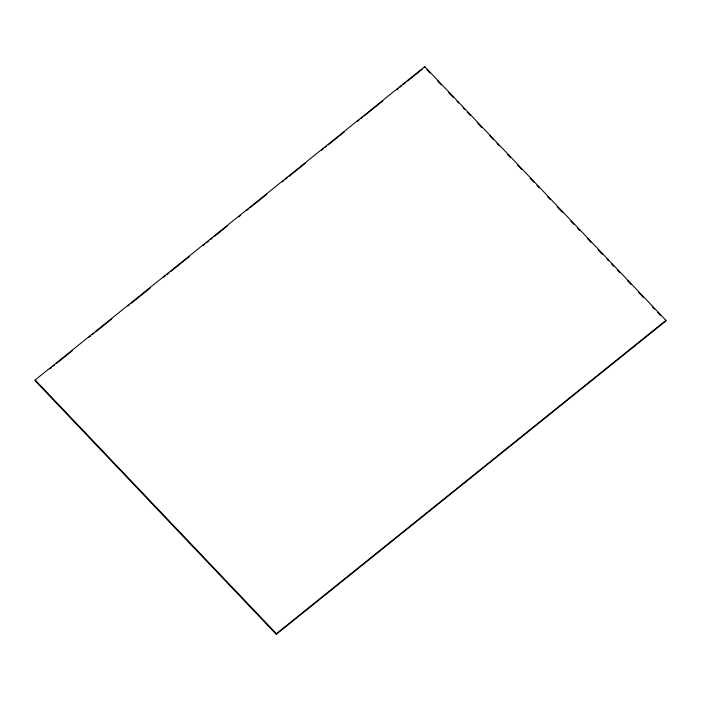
<?xml version="1.0" encoding="UTF-8"?>
<svg xmlns="http://www.w3.org/2000/svg" width="701" height="701" viewBox="0 0 701 701"><rect width="100%" height="100%" fill="white"/><g stroke="black" fill="none" stroke-linecap="round" stroke-linejoin="round"><path stroke-width="1.05" d="M35.164 379.96L35.05 380.669L276.264 634.361L665.836 321.04L665.95 320.331L424.736 66.639L35.164 379.96L276.378 633.66L276.264 634.361M424.622 67.34L424.736 66.639M49.543 369.015L51.243 367.639M52.952 366.272L54.66 364.897M56.36 363.53L72.562 350.5M88.755 337.47L90.464 336.103M92.164 334.727L93.873 333.361M95.573 331.985L111.774 318.964M127.968 305.934L129.676 304.567M131.376 303.191L150.137 288.111M163.771 277.14L165.48 275.765M167.18 274.398L168.888 273.022M170.588 271.655L189.349 256.575M202.983 245.604L204.692 244.228M206.392 242.861L208.951 240.802M210.659 239.435L212.359 238.06M214.068 236.693L227.711 225.722M238.787 216.802L240.496 215.435M246.463 210.633L248.163 209.266M249.871 207.89L266.923 194.177M282.266 181.839L283.966 180.472M285.675 179.097L287.375 177.73M289.084 176.354L305.277 163.324M321.479 150.303L323.179 148.927M324.887 147.56L326.596 146.185M328.296 144.818L344.498 131.788M357.282 121.51L358.982 120.134M360.691 118.767L362.399 117.391M364.099 116.024L382.851 100.935M396.494 89.965L398.203 88.598M399.903 87.222L401.612 85.855M403.312 84.479L405.87 82.429M407.579 81.053L422.072 69.399M276.378 633.66L665.95 320.331M426.891 69.723L429.906 72.895M437.442 80.817L441.209 84.786M448.745 92.716L453.267 97.465M457.043 101.435L458.55 103.021M463.072 107.779L464.579 109.365M467.593 112.528L470.608 115.7M477.39 122.841L481.911 127.6M489.456 135.521L493.224 139.49M496.991 143.451L499.252 145.826M507.542 154.553L510.556 157.725M517.338 164.858L521.868 169.616M530.158 178.334L533.925 182.295M536.94 185.467L539.2 187.85M547.49 196.569L550.513 199.741M557.295 206.874L562.57 212.421M570.859 221.148L573.874 224.32M577.642 228.281L579.902 230.655M587.447 238.585L591.215 242.555M597.997 249.687L602.518 254.445M607.04 259.204L608.547 260.781M611.57 263.953L613.831 266.336M617.599 270.297L619.859 272.68M627.395 280.602L631.163 284.571M638.699 292.492L643.229 297.25M652.272 306.766L654.532 309.141M657.547 312.313L660.561 315.485"/></g></svg>
